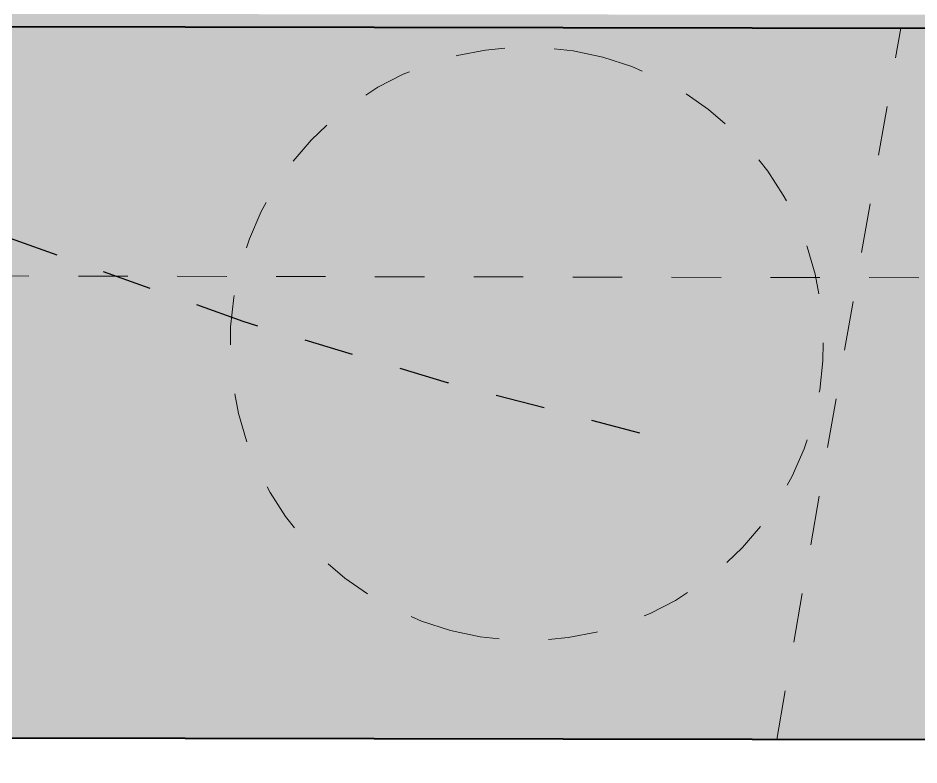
# Model space of a CAD drawing. Header units: metres. Extents: x -354 to -91, y 3 to 562.
# Drawn here: x -244.445 to -242.622, y 507.641 to 509.152 of the extents above; entities that cross this region are included whole.
import ezdxf

# ---------------------------------------------------------------- set-up
doc = ezdxf.new("R2010")
doc.units = ezdxf.units.M
for name, pattern in [('IMPORT-LNMK-LineTurn _3_', [0.0012, 0.0006, -0.0006]), ('JacobsDash', [0.0045, 0.003, -0.0015]), ('JacobsGridLine', [0.0145, 0.01, -0.001, 0.0025, -0.001])]:
    doc.linetypes.add(name, pattern=pattern)
for name, color, linetype, lineweight in [('A-DETL', 7, 'Continuous', 13), ('A-DETL-GENF', 7, 'Continuous', 9), ('S-BEAM', 7, 'Continuous', 40), ('S-BEAM-HDLN', 7, 'JacobsDash', 15), ('S-FNDN-HDLN', 7, 'JacobsDash', 15), ('S-GRID', 7, 'Continuous', 9)]:
    doc.layers.add(name, color=color, linetype=linetype, lineweight=lineweight)

# ---------------------------------------------------------------- blocks, each defined once
blk = doc.blocks.new('T2DPAA-T2D-C3S-RW-M2D-100010_dwg-40802999-DRG-2873034 - CONSTRUCTION SEQUENCE STAGE A8')
at = {"color": 254, "linetype": 'IMPORT-LNMK-LineTurn _3_', "lineweight": 25, "true_color": 0xd0d0d0}
for p, q in [((20.6488, -620.7156), (20.7184, -619.8853)), ((20.6355, -621.1464), (20.6488, -620.7156)), ((20.637, -621.5487), (20.6355, -621.1464))]:
    blk.add_line(p, q, dxfattribs=at)
blk = doc.blocks.new('T2DPAA-T2D-PWC-RW-M2D-100010_RoadDesign_rvt-1-DRG-2873034 - CONSTRUCTION SEQUENCE STAGE A8')
at = {"color": 254, "lineweight": 25, "true_color": 0xd0d0d0, "rotation": 75.11694444444437}
blk.add_blockref('T2DPAA-T2D-C3S-RW-M2D-100010_dwg-40802999-DRG-2873034 - CONSTRUCTION SEQUENCE STAGE A8', (-1722.337, 648.0105), dxfattribs=at)
blk = doc.blocks.new('01_SFO_FRP_Pile_CastInPlace_CS_BR08 - CAST-IN-PLACE PILE - 1200-8661090-DRG-2873034 - CONSTRUCTION SEQUENCE STAGE A8')
at = {"layer": 'S-FNDN-HDLN'}
for start, end in [(90, 270), (270, 90)]:
    blk.add_arc((0, 0), 0.6, start, end, dxfattribs=at)

msp = doc.modelspace()

# ---------------------------------------------------------------- hatches: boundary and pattern name
at = {"layer": 'A-DETL-GENF'}
h = msp.add_hatch(dxfattribs=at)
h.set_pattern_fill('FP_6', color=256, style=0, pattern_type=2)
h.set_pattern_definition([(0, (-500.2926, -694.024), (0.635, 0.635), [0.635, -0.635])])
h.paths.add_polyline_path([(-234.26, 504.6758), (-234.2544, 507.6758), (-263.1838, 507.7297), (-263.1964, 507.6577), (-263.6152, 507.7306), (-269.0191, 507.7407), (-269.0247, 504.7407), (-234.6334, 504.6765)])
at = {"layer": 'S-BEAM', "lineweight": 5, "true_color": 0xc0c0c0}
for points in [[(-238.2517, 509.1233), (-238.2514, 509.2883), (-238.2972, 509.2872), (-238.3203, 509.1543), (-252.2648, 509.1676), (-252.2636, 509.1494), (-238.7817, 509.1243)], [(-238.2532, 507.6833), (-238.2505, 509.1233), (-252.2636, 509.1494), (-252.2648, 507.7094), (-238.7817, 507.6843)]]:
    msp.add_hatch(color=9, dxfattribs=at).paths.add_polyline_path(points)

# ---------------------------------------------------------------- linework, layer by layer
at = {"layer": 'A-DETL', "lineweight": 15}
msp.add_line((-234.2544, 507.6758), (-263.1838, 507.7298), dxfattribs=at)
at = {"layer": 'S-BEAM'}
for p, q in [((-252.2636, 509.1494), (-238.2505, 509.1233)), ((-238.2532, 507.6833), (-252.2663, 507.7094))]:
    msp.add_line(p, q, dxfattribs=at)
at = {"layer": 'S-BEAM-HDLN'}
msp.add_line((-242.9099, 507.692), (-242.6591, 509.1315), dxfattribs=at)
at = {"layer": 'S-GRID', "linetype": 'JacobsGridLine', "lineweight": 18}
msp.add_line((-269.5226, 508.6767), (-227.4722, 508.5982), dxfattribs=at)

# ---------------------------------------------------------------- block references
at = {"lineweight": 5}
msp.add_blockref('T2DPAA-T2D-PWC-RW-M2D-100010_RoadDesign_rvt-1-DRG-2873034 - CONSTRUCTION SEQUENCE STAGE A8', (873.1524, 0), dxfattribs=at)
at = {"layer": 'S-FNDN-HDLN', "rotation": 165.1169444444439}
msp.add_blockref('01_SFO_FRP_Pile_CastInPlace_CS_BR08 - CAST-IN-PLACE PILE - 1200-8661090-DRG-2873034 - CONSTRUCTION SEQUENCE STAGE A8', (-243.4156, 508.4927), dxfattribs=at)

doc.saveas('drawing.dxf')
